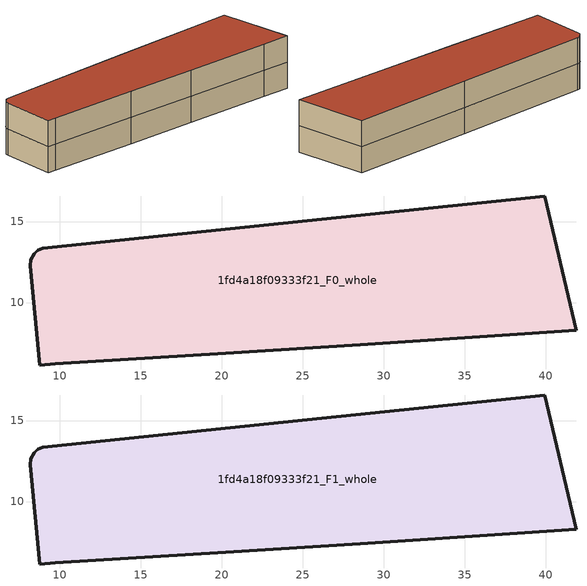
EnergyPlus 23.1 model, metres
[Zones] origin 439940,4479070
1fd4a18f09333f21_F0_whole
 floor ground (EU_floor_Construction): 39.94,16.57 41.88,8.29 38.7,8.07 28.56,7.41 20.25,6.89 9.74,6.23 8.77,6.15 8.19,12.28 8.21,12.64 8.43,13.01 8.66,13.23 8.97,13.34 25.28,15.04 z0
 wall outside (EU_wall_Construction): 9.74,6.23 20.25,6.89 28.56,7.41 38.7,8.07 41.88,8.29 39.94,16.57 25.28,15.04 8.97,13.34 8.66,13.23 8.43,13.01 8.21,12.64 8.19,12.28 8.77,6.15 9.74,6.23 z0:3
1fd4a18f09333f21_F1_whole
 floor to 1fd4a18f09333f21_F0_whole (EU_floor_Construction): 39.94,16.57 41.88,8.29 38.7,8.07 28.56,7.41 20.25,6.89 9.74,6.23 8.77,6.15 8.19,12.28 8.21,12.64 8.43,13.01 8.66,13.23 8.97,13.34 25.28,15.04 z3
 wall outside (EU_wall_Construction): 9.74,6.23 20.25,6.89 28.56,7.41 38.7,8.07 41.88,8.29 39.94,16.57 25.28,15.04 8.97,13.34 8.66,13.23 8.43,13.01 8.21,12.64 8.19,12.28 8.77,6.15 9.74,6.23 z3:6
 roof outside (EU_roof_Construction): 41.88,8.29 39.94,16.57 25.28,15.04 8.97,13.34 8.66,13.23 8.43,13.01 8.21,12.64 8.19,12.28 8.77,6.15 9.74,6.23 20.25,6.89 28.56,7.41 38.7,8.07 z6
[Building]
EU S2 Campaign: North Axis=0; Terrain=City; Solar Distribution=FullExterior
[Site:Location]
Madrid: Latitude=40.5; Longitude=-3.5; Time Zone=1; Elevation=609
[SizingPeriod:WeatherFileDays]
AnnualSizingPeriod: Begin Month=1; Begin Day of Month=1; End Month=12; End Day of Month=31; Day of Week for Start Day=Monday; Use Weather File Daylight Saving Period=No; Use Weather File Rain and Snow Indicators=No
[MATERIAL]
EU_InternalMass_Material: Roughness=MediumRough; Thickness=0.1; Conductivity=1; Density=1800; Specific Heat=900; Thermal Absorptance=0.9; Solar Absorptance=0.7; Visible Absorptance=0.7
[MATERIAL:NOMASS] Roughness=MediumRough; Thermal Absorptance=0.9; Solar Absorptance=0.7; Visible Absorptance=0.7
Name | Thermal Resistance
EU_wall_NoMass | 0.609216
EU_roof_NoMass | 0.513268
EU_floor_NoMass | 0.568163
[CONSTRUCTION]
EU_wall_Construction: EU_wall_NoMass
EU_roof_Construction: EU_roof_NoMass
EU_floor_Construction: EU_floor_NoMass
EU_InternalMass_Construction: EU_InternalMass_Material
[ZONE] Type=1; Multiplier=1; Ceiling Height=autocalculate; Floor Area=autocalculate; Part of Total Floor Area=Yes
Name | Volume
1fd4a18f09333f21_F0_whole | 759.912
1fd4a18f09333f21_F1_whole | 759.913
[INTERNALMASS] Construction=EU_InternalMass_Construction; Surface Area=253.304
Name | Zone or ZoneList
1fd4a18f09333f21_F0_whole_EU_InternalMass | 1fd4a18f09333f21_F0_whole
1fd4a18f09333f21_F1_whole_EU_InternalMass | 1fd4a18f09333f21_F1_whole
[OTHEREQUIPMENT] Fuel Type=Electricity; Design Level Calculation Method=Watts/Area; Power per Zone Floor Area=1; Fraction Latent=0; Fraction Radiant=0; Fraction Lost=0; Carbon Dioxide Generation Rate=0; EndUse Subcategory=EU_Step8_InternalGains
Name | Zone or ZoneList or Space or SpaceList | Schedule
EU_Step8_InternalGain_1fd4a18f09333f21_F0_whole_f000 | 1fd4a18f09333f21_F0_whole | EU_Step8_GainSchedule_1fd4a18f09333f21_F0_whole_f000
EU_Step8_InternalGain_1fd4a18f09333f21_F1_whole_f000 | 1fd4a18f09333f21_F1_whole | EU_Step8_GainSchedule_1fd4a18f09333f21_F1_whole_f000
[ZONEVENTILATION:DESIGNFLOWRATE] Schedule=EU_AlwaysOn; Design Flow Rate Calculation Method=AirChanges/Hour; Air Changes per Hour=0.752966; Ventilation Type=Natural; Fan Pressure Rise=0; Fan Total Efficiency=1; Constant Term Coefficient=1; Temperature Term Coefficient=0; Velocity Term Coefficient=0; Velocity Squared Term Coefficient=0; Minimum Indoor Temperature=-100; Maximum Indoor Temperature=100; Delta Temperature=-100; Minimum Outdoor Temperature=-100; Maximum Outdoor Temperature=100; Maximum Wind Speed=40
Name | Zone or ZoneList or Space or SpaceList
EU_ConstantAir_1fd4a18f09333f21_F0_whole | 1fd4a18f09333f21_F0_whole
EU_ConstantAir_1fd4a18f09333f21_F1_whole | 1fd4a18f09333f21_F1_whole
[HVACTEMPLATE:THERMOSTAT] Constant Heating Setpoint=20; Constant Cooling Setpoint=50
EU_HeatOnly_1fd4a18f09333f21_F0_whole; EU_HeatOnly_1fd4a18f09333f21_F1_whole
[HVACTEMPLATE:ZONE:IDEALLOADSAIRSYSTEM] System Availability Schedule=EU_AlwaysOn; Maximum Heating Supply Air Temperature=50; Minimum Cooling Supply Air Temperature=13; Maximum Heating Supply Air Humidity Ratio=0.0156; Minimum Cooling Supply Air Humidity Ratio=0.0077; Heating Limit=NoLimit; Cooling Limit=NoLimit; Heating Availability Schedule=EU_AlwaysOn; Cooling Availability Schedule=EU_CoolingOff; Dehumidification Control Type=ConstantSensibleHeatRatio; Cooling Sensible Heat Ratio=0.7; Dehumidification Setpoint=60; Humidification Control Type=None; Humidification Setpoint=30; Outdoor Air Method=None; Outdoor Air Flow Rate per Person=0.00944; Outdoor Air Flow Rate per Zone Floor Area=0; Outdoor Air Flow Rate per Zone=0; Demand Controlled Ventilation Type=None; Outdoor Air Economizer Type=NoEconomizer; Heat Recovery Type=None; Sensible Heat Recovery Effectiveness=0.7; Latent Heat Recovery Effectiveness=0.65
Name | Template Thermostat
1fd4a18f09333f21_F0_whole | EU_HeatOnly_1fd4a18f09333f21_F0_whole
1fd4a18f09333f21_F1_whole | EU_HeatOnly_1fd4a18f09333f21_F1_whole
[SIZING:ZONE] Zone Cooling Design Supply Air Temperature Input Method=SupplyAirTemperature; Zone Cooling Design Supply Air Temperature=13; Zone Heating Design Supply Air Temperature Input Method=SupplyAirTemperature; Zone Heating Design Supply Air Temperature=50; Zone Cooling Design Supply Air Humidity Ratio=0.008; Zone Heating Design Supply Air Humidity Ratio=0.008; Cooling Design Air Flow Method=DesignDay; Cooling Design Air Flow Rate=0; Cooling Minimum Air Flow per Zone Floor Area=0.000762; Cooling Minimum Air Flow=0; Cooling Minimum Air Flow Fraction=0.2; Heating Design Air Flow Method=DesignDay; Heating Design Air Flow Rate=0; Heating Maximum Air Flow per Zone Floor Area=0.002032; Heating Maximum Air Flow=0.141576; Heating Maximum Air Flow Fraction=0.3; Account for Dedicated Outdoor Air System=No; Dedicated Outdoor Air System Control Strategy=NeutralSupplyAir; Dedicated Outdoor Air Low Setpoint Temperature for Design=autosize; Dedicated Outdoor Air High Setpoint Temperature for Design=autosize; Zone Load Sizing Method=Sensible Load Only No Latent Load; Zone Latent Cooling Design Supply Air Humidity Ratio Input Method=HumidityRatioDifference; Zone Cooling Design Supply Air Humidity Ratio Difference=0.005; Zone Latent Heating Design Supply Air Humidity Ratio Input Method=HumidityRatioDifference; Zone Humidification Design Supply Air Humidity Ratio Difference=0.005
1fd4a18f09333f21_F0_whole; 1fd4a18f09333f21_F1_whole
[SCHEDULE:CONSTANT]
Name | Hourly Value
EU_AlwaysOn | 1
EU_CoolingOff | 0
[SCHEDULE:FILE] Column Number=1; Rows to Skip at Top=0; Number of Hours of Data=8760; Column Separator=Comma; Interpolate to Timestep=No; Minutes per Item=60; Adjust Schedule for Daylight Savings=Yes
Name | File
EU_Step8_GainSchedule_1fd4a18f09333f21_F0_whole_f000 | C:\Users\o_iseri\Desktop\OpenUBEM\openubem\outputs\eu_evidence\EU-11\ES-MAD-BERRUGUETE\idfs\1fd4a18f09333f21\1fd4a18f09333f21_F0_whole_f000_gain.csv
EU_Step8_GainSchedule_1fd4a18f09333f21_F1_whole_f000 | C:\Users\o_iseri\Desktop\OpenUBEM\openubem\outputs\eu_evidence\EU-11\ES-MAD-BERRUGUETE\idfs\1fd4a18f09333f21\1fd4a18f09333f21_F1_whole_f000_gain.csv
